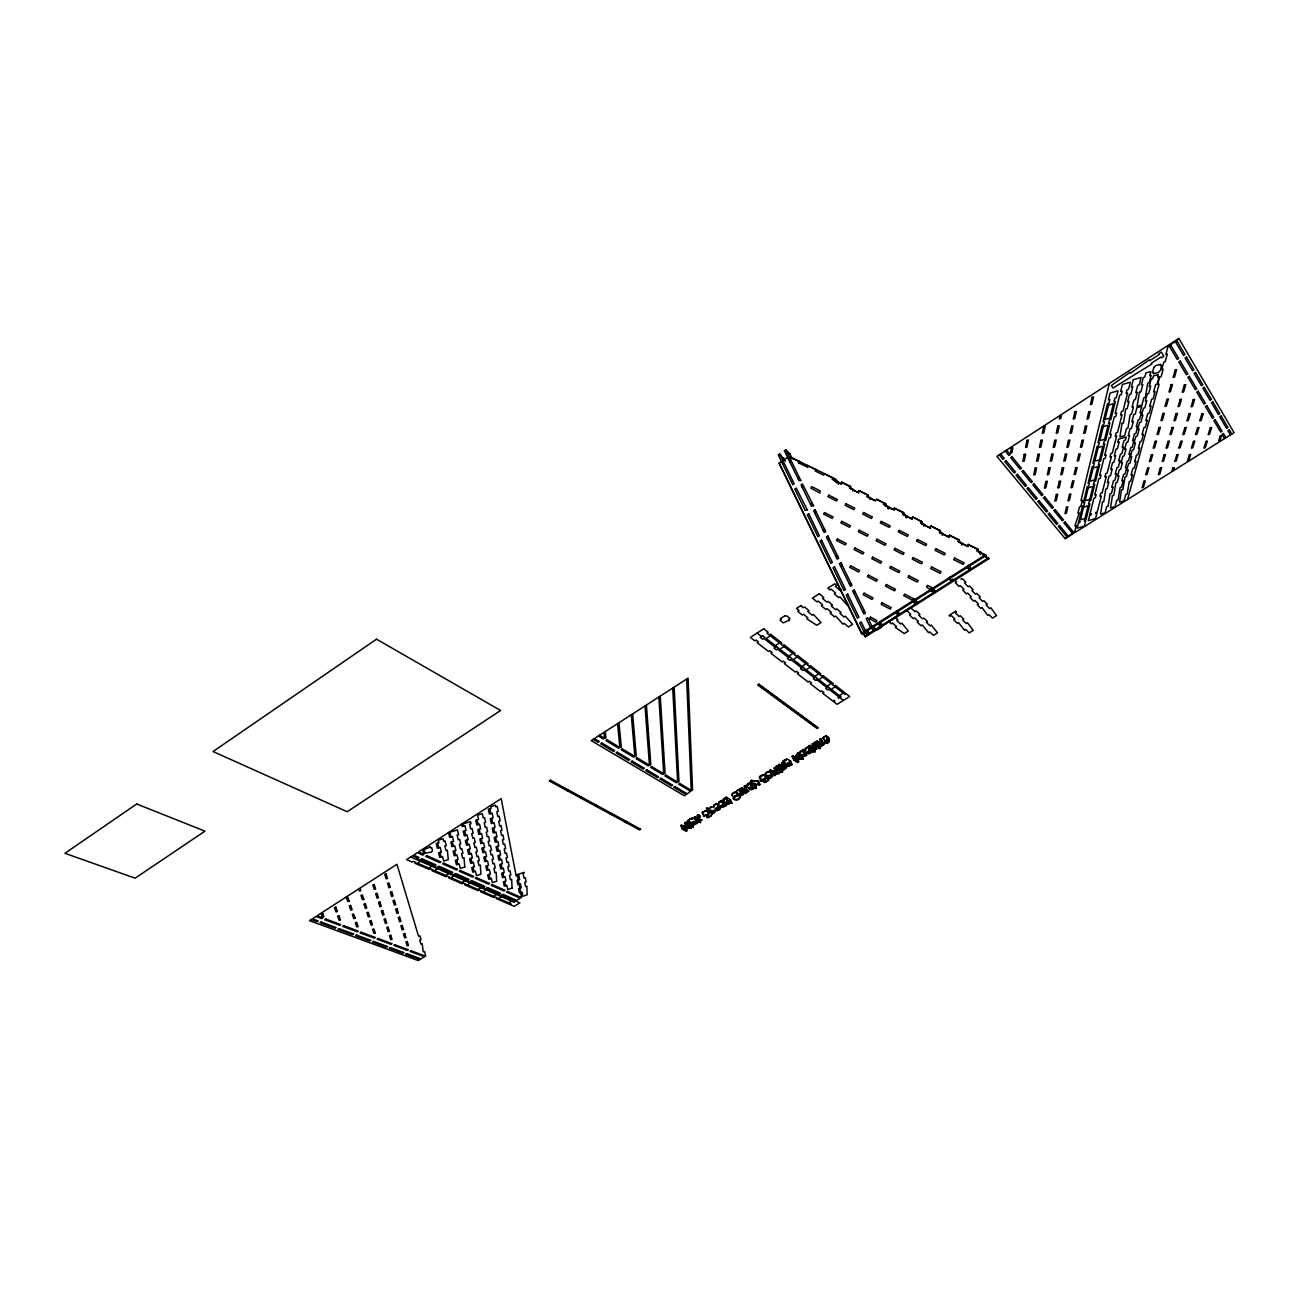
<?xml version="1.0" encoding="UTF-8"?>
<svg xmlns="http://www.w3.org/2000/svg" width="1299" height="1299" viewBox="0 0 1299 1299"><rect width="100%" height="100%" fill="white"/><g stroke="black" fill="none" stroke-linecap="round" stroke-linejoin="round"><path stroke-width="1.5" d="M766.02 773.571L767.141 772.337M805.429 751.455L803.237 749.507L802.36 750.043L804.276 753.875L802.197 754.67A1.916 0.909 -24 0 0 801.321 755.547L801.256 755.758A2.176 1.039 -24 0 0 801.483 756.278C806.013 756.716 809.212 755.109 804.86 753.128L803.237 749.507M784.352 761.75L785.229 762.968M806.013 748.792L808.79 746.957L810.414 750.595L808.254 746.584L805.591 748.078A2.452 1.169 -24.1 0 0 804.99 749.068L805.883 750.14M784.742 764.38L782.55 762.334L781.673 762.87L785.002 768.586A1.819 0.861 -23.6 0 1 783.963 769.122L780.926 767.953L779.335 764.332L778.458 764.867L780.049 768.505L782.875 770.404L783.752 769.852L782.16 766.231M723.705 802.165L722.991 801.028L720.636 802.49M1109.314 383.514L1080.979 500.618L1082.376 500.196L1080.817 506.594L1079.437 507L1077.91 513.349L1079.274 512.943L1074.874 525.851L1076.238 525.462L1074.744 531.632L1065.018 538.484M821.699 741.079L819.734 739.261L820.627 738.709L822.608 741.063M1127.548 499.514L1159.114 384.131L1157.636 384.553L1159.666 377.132L1161.127 376.726L1163.173 369.241L1161.696 369.663L1163.758 362.112L1165.252 361.69L1167.33 354.075L1165.836 354.497L1167.931 346.801L1179.021 338.698M692.529 789.889L684.394 795.8L591.207 740.625L688.097 678.159L692.529 789.889L691.214 790.295L679.799 783.443L678.663 784.141L689.98 790.929L691.1 790.23M732.555 794.29L733.253 793.413M706.786 811.242L705.86 810.592L702.239 812.443L707.744 810.121M737.8 795.767C726.417 797.375 739.131 803.74 739.862 797.131C738.871 798.95 736.078 800.233 734.292 798.804C733.302 795.345 741.875 796.823 736.273 792.13C734.179 790.896 728.918 795.524 733.237 796.401M765.371 777.354L767.027 776.607L768.586 780.228L765.777 782.177A2.679 1.267 -23.3 0 1 764.364 782.55L763.13 781.657L765.436 779.108L761.393 781.154L760.548 776.607M969.46 569.141L970.45 567.582L968.177 565.211L967.187 566.77L969.46 569.141L966.147 567.484M979.819 553.812L980.81 552.254L977.644 550.695M980.501 554.527L980.81 552.254M807.523 467.543L808.449 466.081L807.686 465.334L806.76 466.796L798.398 462.671L799.323 461.226L800.087 461.957L799.161 463.418M819.36 492.386L820.302 490.908L811.826 486.67L810.885 488.148L820.124 493.117M801.158 480.403L798.95 480.63L784.401 450.769L785.814 449.811L789.078 456.485L835.257 478.909L834.315 480.386L836.962 483.001M838.293 484.316L839.219 482.838L835.257 478.909M850.342 486.329L849.4 487.823L858.85 492.857L850.147 488.554L850.342 486.329L841.703 482.075L840.762 483.553L832.172 479.331L833.114 477.853L833.861 478.584L827.041 475.223M841.703 482.075L841.508 484.3L836.361 481.75M852.599 491.006L853.54 489.528L850.098 487.823M858.103 492.11L859.061 490.616L867.813 494.935L867.602 497.176L874.649 500.651M867.602 497.176L867.813 494.935M870.038 499.612L870.98 498.118L867.488 496.397M892.445 509.419L885.301 505.896L885.528 503.655L876.646 499.271L875.688 500.781L866.871 496.429M885.301 505.896L885.528 503.655M887.704 508.331L888.662 506.837L883.336 504.207M888.419 509.062L888.662 506.837M903.487 512.488L902.529 514.014L912.304 519.21L903.243 514.745L903.487 512.488L894.475 508.055L893.517 509.565L884.57 505.165M894.248 510.312L894.475 508.055M905.614 517.181L906.572 515.671L902.984 513.901M906.329 517.911L906.572 515.671M911.589 518.48L912.564 516.953L921.705 521.451L921.429 523.724L930.636 528.255L920.731 522.977L921.705 521.451M923.784 526.144L924.758 524.617L921.705 523.124M929.922 527.524L930.896 525.981L940.167 530.544L939.891 532.817L949.212 537.413L949.504 535.139L949.212 537.413M879.845 625.615L880.072 623.423L881.891 624.397L880.917 625.923L881.68 626.54L877.669 623.065L878.465 623.682L879.407 622.205L881.891 624.397M939.891 532.817L940.167 530.544M942.197 535.237L943.171 533.71L940.103 532.184M898.421 614.703L899.395 613.16L896.959 610.936L895.985 612.478L898.421 614.703L895.076 612.917M912.905 600.463L913.895 598.92L904.672 594.081L903.698 595.64L912.905 600.463L916.753 604.084L917.727 602.541L913.895 598.92M913.635 601.145L914.61 599.602M917.013 601.859L916.022 603.402L912.97 601.794M966.472 545.921L958.597 542.04L958.889 539.767L949.504 535.139M958.597 542.04L958.889 539.767M930.669 589.064L931.659 587.505L927.454 585.346L926.479 586.888L934.452 592.734L935.426 591.191L931.659 587.505M961.569 545.19L962.543 543.632L958.743 541.374M872.831 627.255L986.022 555.566L977.579 551.393L977.887 549.12L968.356 544.427L967.365 545.986L957.866 541.326M968.047 546.7L968.356 544.427M950.219 576.74L949.228 578.299L951.55 580.637L952.54 579.078M977.887 549.12L977.579 551.393M768.586 780.228C759.071 786.106 772.337 772.824 760.759 780.748L761.393 781.154M809.894 750.221L807.215 751.699A2.468 1.169 -24.1 0 0 806.63 752.689L808.871 753.891L812.346 751.959L810.203 747.964L808.628 749.361M812.346 751.959L807.832 752.819L810.365 750.627M767.092 776.558L766.865 778.069L768.894 778.653A2.517 1.185 -23.4 0 0 770.453 778.166L771.444 777.549A2.484 1.185 -23.4 0 0 772.256 776.575L770.031 775.113A2.501 1.185 -23.4 0 0 768.488 775.6L766.248 777.305M826.878 738.043L826.878 737.101M710.975 809.975C710.407 818.159 719.289 809.634 712.469 810.608C706.867 814.554 708.718 803.61 713.768 807.653M789.159 761.928L790.604 761.003L792.195 764.624L787.259 766.702L786.074 765.095L788.883 763.52L785.099 764.786L782.972 760.841L786.918 758.908L790.604 761.003M764.332 776.25C766.313 773.002 759.818 775.357 759.201 777.111L760.759 780.748M688.973 819.734L692.075 817.769L695.988 819.637M688.21 819.637L690.191 823.598L693.991 822.299L691.263 823.826L692.578 825.32L697.449 823.274L695.046 816.616L694.202 817.136L695.679 820.773L700.713 822.673L699.203 821.796C693.374 818.126 705.097 816.925 698.18 814.668L697.319 815.204L698.797 818.841L700.713 820.757A1.786 0.844 -22.1 0 1 699.69 821.293L695.679 820.773M703.733 816.081L708.962 813.645L707.452 817.071L711.625 815.48L708.881 817.38A2.647 1.234 -22.3 0 1 707.452 817.769C703.701 816.016 712.989 812.151 703.733 816.081L702.239 812.443M710.358 812.362C712.079 809.342 716.642 812.784 712.047 813.353L710.358 812.362L708.864 808.725L711.138 807.458M785.099 764.786L783.508 761.149L786.658 759.542M727.472 799.632L726.222 798.154L724.046 799.859M746.292 787.925L746.097 788.087A1.802 0.861 -23 0 1 745.058 788.623L741.112 788.038L742.638 791.676L745.545 793.51C748.045 792.731 742.379 788.802 746.081 788.655M821.601 741.242L821.406 741.404A1.819 0.877 -24.3 0 1 820.351 741.956L816.486 741.274L818.126 744.912L820.871 746.876C823.257 745.821 817.672 742.086 821.78 741.778M814.57 746.227L815.041 744.879L812.151 743.97L815.463 749.718A1.819 0.877 -24.2 0 1 814.408 750.27L811.42 749.052L809.797 745.431L808.904 745.983L810.544 749.604L814.392 752.332L815.269 751.78L812.248 747.185L813.775 746.698M719.451 802.003C722.666 798.154 725.394 805.201 720.945 805.656A1.737 0.812 -22.5 0 0 720.572 806.322C737.442 802.896 708.572 812.265 723.64 804.325M827.203 738.4C828.437 732.928 832.074 744.587 825.742 743.158C820.091 741.437 832.838 737.15 825.482 740.901A1.77 0.844 -24.4 0 0 825.044 741.599L829.038 739.927M689.672 823.29L693.552 821.406L697.449 823.274M784.564 764.478L788.525 762.545L792.195 764.624M774.545 770.924L772.97 771.395L774.545 775.016C779.416 772.905 773.457 775.763 772.126 773.408L770.551 769.771L769.674 770.323L771.249 773.96L774.09 775.828L774.967 775.292L773.392 771.671M761.019 776.201L763.357 775.194M689.655 819.149L692.529 818.662L691.588 818.922M785.408 461.21L779.692 453.936L778.28 454.877L792.747 484.754L794.176 483.813L783.947 462.704L782.534 463.662M782.371 458.823L783.784 457.881M792.341 458.774L789.889 453.773L788.477 454.731L784.401 450.769M864.712 632.402L862.179 633.993L861.432 633.344L779.156 463.142L789.078 456.485L800.087 461.957M788.672 459.537L790.101 458.579L800.395 479.672M789.695 461.632L791.123 460.674M797.927 478.503L799.356 477.545M802.068 487.011L803.513 486.07M810.446 504.191L811.891 503.233M806.663 509.533L805.218 510.491L794.809 489.009L796.255 488.067L807.426 510.247M812.947 505.392L811.485 506.35L801.028 484.884L802.473 483.926L813.71 506.123M814.668 512.861L816.113 511.903M823.176 530.349L824.654 529.391M827.479 539.166L828.957 538.208M836.15 556.962L837.644 556.004M840.534 565.942L842.028 564.984M841.086 589.405L839.804 590.233L835.419 586.352L836.718 585.524L834.737 583.771L827.869 588.187L829.866 589.941L831.149 589.113L835.533 592.977L834.25 593.789L838.602 597.621L839.885 596.793L847.208 605.172L848.474 604.36M849.367 584.079L850.861 583.121M551.88 782.388L553.033 781.641M853.833 593.221L855.327 592.263M565 789.483L566.137 788.753M567.582 790.896L568.735 790.165M862.828 611.683L864.338 610.725M580.393 797.83L581.53 797.115M582.91 799.21L584.047 798.479M762.14 688.194L763.341 687.431M766.572 691.441L767.774 690.678M861.432 633.344L985.356 554.852L986.022 555.566M866.238 631.428L871.304 628.213M770.973 694.673L772.174 693.91M595.413 805.981L596.533 805.266M862.926 632.499L864.696 636.153L867.212 634.562M873.805 630.405L868.739 633.603L867.018 630.047M864.696 636.153L865.443 636.802L988.929 558.7L988.263 557.969L875.315 629.43L873.577 625.891M877.426 629.836L881.55 627.222M597.881 807.312L599.001 806.598M960.838 579.24L962.104 578.445L965.806 582.212L964.54 583.007L968.21 586.758L969.476 585.963L973.097 589.665L971.847 590.46L975.468 594.146L976.718 593.351L980.29 597.004L979.04 597.784L982.596 601.405L983.83 600.625L987.354 604.23L986.12 604.993L989.611 608.565L990.845 607.786L996.512 615.596L992.452 618.129L988.994 614.638L987.76 615.401L981.995 607.575L980.761 608.354L977.221 604.766L978.456 604.003L974.899 600.398L973.649 601.177L970.044 597.54L971.295 596.761L967.674 593.091L966.424 593.87L962.77 590.184L964.02 589.389L960.334 585.67L959.068 586.466L955.35 582.715L956.616 581.903L954.115 579.386M775.357 697.872L776.542 697.125M779.676 701.054L780.878 700.307M783.979 704.204L785.164 703.457M610.092 813.937L611.212 813.223M612.511 815.236L613.615 814.538M788.249 707.338L789.435 706.591M792.487 710.439L793.657 709.692M796.677 713.508L797.846 712.778M624.429 821.699L625.533 821.017M626.784 822.981L627.888 822.283M800.85 716.561L802.003 715.83M804.974 719.597L806.143 718.867M809.066 722.601L810.235 721.871M638.442 829.298L639.53 828.616M813.142 725.589L814.294 724.858M708.458 808.481L706.347 808.27L707.841 811.907L711.917 814.311L712.469 813.612M750.854 780.65L758.502 780.894L760.061 784.515L755.612 784.58L756.343 786.821L755.417 787.405L754.54 784.482L752.413 784.287L750.854 780.65L752.982 780.845M685.612 829.931L687.203 830.808L686.31 831.36L682.251 829.087L680.806 825.45L683.68 826.018L685.141 829.655L688.226 827.739L686.245 826.619L684.784 822.981L685.677 822.429L689.704 824.719L691.165 828.356L688.697 828.015L685.612 829.931L684.167 826.294L687.236 824.378M687.837 821.082L686.992 821.618L688.454 825.255L692.318 826.456L690.857 822.819L687.837 821.082L689.298 824.719L692.318 826.456M725.491 797.716L726.352 797.196L730.46 799.697L731.97 803.334L729.843 803.091A2.842 1.331 -22.6 0 1 728.317 804.227A2.452 1.153 -22.6 0 1 726.855 804.666L724.42 803.35A2.013 0.942 -22.6 0 1 725.021 802.522C728.983 802.019 726.336 795.67 723.511 798.885A2.013 0.942 -22.6 0 0 722.91 799.713L724.371 801.028M739.894 788.785L741.42 792.422C746.016 794.095 742.671 795.946 738.189 795.491A2.143 1.007 -22.8 0 1 737.929 794.988L737.978 794.793A1.9 0.893 -22.8 0 1 738.822 793.949L740.885 793.153L739.034 789.321L742.216 790.425M741.973 787.503L743.499 791.14L746.6 792.244A1.802 0.844 -23 0 0 747.639 791.708L744.278 786.074L745.139 785.538L747.445 787.291M753.858 783.768L755.888 788.525L753.777 788.266A2.858 1.348 -23 0 1 752.251 789.435A2.468 1.169 -23 0 1 750.773 789.857L748.386 788.509A2.013 0.958 -23 0 1 749.003 787.665L751.293 786.691L749.458 782.859L750.319 782.323L754.346 784.905M777.175 765.663L776.299 766.215L777.89 769.836L781.592 771.2L780.001 767.563L777.175 765.663L780.049 772.142L778.442 773.149L779.254 773.684L776.591 773.782L775.016 770.161M797.797 761.701L797.976 758.73L801.97 759.119L798.771 756.895L797.164 753.274L798.089 752.689L801.792 755.287L803.415 758.908L798.382 759.314L798.706 761.815L797.456 762.594L793.721 760.029L792.114 756.391L792.975 755.856L796.19 758.08L797.797 761.701L794.582 759.493L792.975 755.856M814.294 742.638L815.187 742.086L817.932 744.067L819.572 747.688L818.695 748.224L815.934 746.259L814.294 742.638L817.055 744.603M779.66 771.882L778.052 772.873C776.039 772.58 776.77 764.348 775.113 768.342M714.336 806.094L714.158 805.721A1.737 0.812 -22.4 0 1 714.531 805.055C717.762 801.191 720.474 808.238 716.025 808.692A1.737 0.812 -22.4 0 0 715.668 809.358C721.351 805.477 721.903 810.251 716.512 810.771C712.437 810.608 716.902 806.241 718.769 807.345M828.291 739.504L826.635 735.884L823.826 737.264A1.77 0.844 -24.4 0 0 823.404 737.978L825.385 742.184M736.273 792.13L733.643 793.137M796.19 758.08L796.368 755.109L800.363 755.498M683.68 826.018L686.765 824.102L684.784 822.981M707.841 811.907L709.952 812.119M752.413 784.287L760.061 784.515M754.069 780.943L758.502 780.894M690.191 823.598L688.73 819.945M766.345 776.25L767.904 779.871M682.251 829.087L685.141 829.655M686.245 826.619L687.139 826.067L691.165 828.356M688.454 825.255L689.298 824.719M698.797 818.841L702.045 819.994L699.203 821.796M731.97 803.334L727.878 800.833L727.31 801.548M740.56 792.958L741.42 792.422M742.638 791.676L743.499 791.14M745.821 789.711L748.987 790.929L746.097 792.763M755.888 788.525L751.861 785.96L751.293 786.691M771.249 773.96L772.126 773.408M777.89 769.836L781.592 771.2M780.049 768.505L780.926 767.953M783.265 766.507L784.141 765.972C791.107 768.992 778.069 771.362 782.907 765.744M793.721 760.029L794.582 759.493M798.771 756.895L799.697 756.327L803.415 758.908M803.984 753.68L804.86 753.128M810.544 749.604L811.42 749.052M813.791 747.591L814.668 747.039L816.844 748.922L813.888 750.806M815.934 746.259L816.827 745.707L819.572 747.688M818.126 744.912L821.991 745.577A1.835 0.877 -24.3 0 0 823.046 745.025L819.734 739.261M821.39 742.882L822.267 742.346L824.427 744.23L821.455 746.113M729.6 800.233L730.46 799.697M795.849 758.973L797.099 758.194M828.518 740.722L825.726 742.443L828.762 741.307L826.132 735.526L822.511 737.946L824.086 739.521M776.591 773.782L775.308 771.655L777.679 770.551M782.615 771.801L781.137 772.093L782.615 771.801L781.04 768.18M819.084 748.597C822.478 748.208 816.616 749.409 817.444 744.976M693.406 826.992C690.451 828.356 695.598 825.644 691.945 823.371M785.408 760.613L786.333 760.142M802.977 751.536L803.042 750.53L800.817 752.105M738.043 790.409L740.56 790.279M776.088 766.93L773.668 768.212L775.6 769.787M722.195 800.671L718.672 802.003L719.013 803.967M717.275 803.708L713.752 805.039L713.719 806.825M767.465 772.207L769.3 772.369M695.046 816.616L698.212 817.656A1.786 0.844 -22.1 0 0 699.252 817.12L697.319 815.204M809.797 745.431L812.784 746.649A1.819 0.877 -24.2 0 0 813.84 746.097L812.151 743.97M779.335 764.332L782.371 765.501A1.819 0.861 -23.6 0 0 783.411 764.949L781.673 762.87M741.291 793.413L738.952 794.777L742.102 793.916L739.748 789.776M804.666 754.151L802.279 755.547L805.429 754.687L803.042 750.53M727.732 801.792C721.205 803.48 732.539 805.412 727.732 801.792L726.222 798.154M751.829 784.385C751.325 782.453 746.681 783.735 748.338 785.359M751.699 786.95C745.171 788.607 756.408 790.653 751.699 786.95L750.156 783.313M740.885 793.153L739.342 789.516L737.28 790.312A1.9 0.893 -22.8 0 0 736.452 791.156L736.387 791.351A2.143 1.023 -22.8 0 0 736.663 791.854L737.004 792M804.276 753.875L802.652 750.254L800.574 751.049A1.916 0.909 -24 0 0 799.697 751.91L799.632 752.121A2.176 1.039 -24 0 0 799.875 752.657L800.59 752.852M770.551 769.771C772.954 773.019 776.347 767.254 776.282 773.831M735.38 795.686L734.406 795.8M766.832 775.048L765.955 774.886M410.63 856.983L513.868 902.107L521.516 897.333L517.294 874.568L524.309 872.376L523.205 873.854L524 878.124L525.299 877.718L526.095 881.956L524.78 882.362L525.575 886.567L526.874 886.162L527.134 894.881L522.831 896.245L522.036 892.104L519.454 892.916L518.642 888.743L521.24 887.931L520.444 883.726L517.83 884.554L517.018 880.316L519.632 879.504L518.821 875.234L516.19 876.062L501.187 798.625L418.44 851.949L423.912 854.369L422.808 855.099L417.336 852.664L413.602 855.067L419.09 857.486L416.865 858.915L419.739 860.165L421.964 858.736L436.155 864.972L433.947 866.384L436.756 867.618L438.948 866.206L452.799 872.295L450.623 873.675L453.351 874.876L455.543 873.496L469.069 879.439L466.893 880.803L469.572 881.989L471.748 880.608L484.965 886.421L482.806 887.769L485.436 888.922L487.58 887.574L500.488 893.241L498.361 894.573L500.927 895.693L503.038 894.361L515.671 899.915L513.56 901.23L514.566 901.668M417.986 858.201L412.497 855.797L406.538 859.613L412.059 862.016L413.163 861.302L416.037 862.552L414.933 863.267L429.173 869.437L430.278 868.739L433.087 869.957L431.982 870.655L445.882 876.695L446.97 875.997L449.73 877.198L448.626 877.88L462.217 883.775L463.288 883.093L465.984 884.262L464.896 884.944L478.162 890.708L479.234 890.026L481.864 891.163L480.792 891.845L493.75 897.479L494.822 896.813L497.387 897.918L496.315 898.583L508.997 904.088L510.052 903.422L511.059 903.86L510.004 904.526L514.242 906.361L519.86 902.87L515.622 901.019M420.86 859.451L435.051 865.686M437.844 866.904L451.711 872.993M454.455 874.195L467.981 880.121M470.66 881.29L483.894 887.103M486.508 888.24L499.433 893.907M501.982 895.027L514.615 900.564M808.449 466.081L816.86 470.222L816.113 469.475L815.171 470.952L823.647 475.125L824.573 473.648L825.336 474.395M842.45 482.822L851.089 487.076M868.544 495.666L859.061 490.616M886.259 504.385L876.646 499.271M895.206 508.786L904.201 513.235M922.404 522.182L912.564 516.953M940.866 531.275L930.896 525.981M950.186 535.87L959.588 540.498M969.038 545.142L978.569 549.834M939.193 532.087L948.514 536.682M976.734 550.63L985.356 554.852M983.197 555.485L988.263 557.969M985.568 557.027L988.929 558.7M948.173 578.916L951.55 580.637M931.935 589.064L934.728 590.509L933.737 592.052L930.945 590.607M930.263 590.574L934.452 592.734M912.142 601.681L916.753 604.084M879.098 624.949L880.917 625.923M684.167 826.294L685.742 827.187M680.806 825.45L683.501 826.976M594.374 738.579L599.326 741.518L598.141 742.281L593.172 739.342M598.336 736.013L603.272 738.985L604.457 738.222L599.521 735.25M744.278 786.074L746.276 787.373M749.458 782.859L747.461 784.028A2.013 0.958 -23 0 0 746.844 784.872L747.428 785.911M778.474 768.521L776.477 769.252L778.052 772.873M792.114 756.391L794.598 758.113M808.904 745.983L811.469 747.802M757.057 633.116L761.49 636.575M763.796 638.377L775.243 647.308M777.5 649.078L788.655 657.781M790.864 659.502L801.743 667.978M803.902 669.667L814.522 677.948M816.616 679.588L826.976 687.658M829.038 689.266L839.154 697.157M839.95 697.774L843.343 700.421M765.582 774.675L765.095 773.571L766.913 771.963A2.484 1.185 -23.4 0 1 768.456 771.476L770.745 772.629M867.959 635.211L863.965 631.736L859.662 622.854L861.172 621.88L865.491 630.778L869.486 634.253L867.764 630.697M874.536 631.054L870.557 627.563L866.222 618.665L867.748 617.707L872.084 626.605L876.062 630.096M888.646 621.409L891.309 623.796L892.543 623.017L896.489 626.556L895.255 627.336L904.266 633.571L908.358 631.005L901.831 623.179L900.597 623.958L896.683 620.402L897.918 619.623L895.287 617.22M906.816 610.644L910.713 614.248L909.479 615.044L913.343 618.616L914.593 617.837L918.425 621.409L917.191 622.172L921.007 625.712L922.225 624.933L928.525 632.662L929.743 631.899L933.461 635.341L937.521 632.808L931.318 625.095L930.1 625.858L926.333 622.351L927.567 621.572L923.784 618.032L922.55 618.811L918.718 615.239L919.968 614.459L916.12 610.855L914.869 611.634L910.989 608.013M779.156 463.142L862.179 633.993M783.703 461.356L779.692 453.936M785.814 449.811L789.889 453.773M999.207 454.861L1002.86 459.278L1004.224 458.385L1000.587 453.968M1006.595 450.087L1010.216 454.52L1008.836 455.413L1005.199 450.98M718.802 804.698L718.071 804.081L719.581 807.718M1224.584 438.575L1222.034 434.321L1223.382 433.46L1225.931 437.731M1231.793 434.045L1229.276 429.758L1227.912 430.618L1230.445 434.905M863.673 633.149L865.443 636.802M820.627 738.709L822.267 742.346M819.425 742.216L821.065 745.837M817.363 740.722L819.019 744.359M818.451 744.359L820.091 747.98M815.187 742.086L816.827 745.707M813.044 743.418L814.668 747.039M811.859 746.893L813.483 750.53M810.203 747.964L811.778 751.618M798.089 752.689L799.697 756.327M796.368 755.109L797.976 758.73M795.816 755.45L797.424 759.087M782.55 762.334L784.141 765.972M781.446 765.744L783.037 769.381M780.537 767.855L782.128 771.476M775.665 766.637L777.24 770.275M772.564 771.119L774.139 774.756M757.609 781.446L759.152 785.083M754.8 783.183L756.343 786.821M751.78 780.066L753.339 783.703M750.319 782.323L751.861 785.96M745.139 785.538L746.681 789.175M744.148 788.883L745.675 792.504M739.017 793.851L740.56 797.472M738.4 793.462L739.862 797.131M735.656 791.757L737.183 795.394M726.352 797.196L727.878 800.833M722.991 801.028L724.501 804.666M721.643 800.33L723.153 803.967M716.723 803.383L718.233 807.02M707.208 807.734L708.686 811.372M702.97 812.784L704.399 816.47M698.18 814.668L699.658 818.321M697.303 817.915L698.765 821.553M685.677 822.429L687.139 826.067M681.699 824.897L683.144 828.535M424.188 849.79L425.065 853.021M437.568 843.148L438.77 847.792M439.955 852.388L441.14 856.967M449.941 832.269L451.094 836.962M452.247 841.638L453.367 846.266M454.504 850.861L455.608 855.408M456.712 859.922L457.816 864.403M463.045 823.907L463.532 826.05M464.636 830.775L465.724 835.468M466.796 840.128L467.867 844.756M468.923 849.335L469.978 853.865M471.017 858.379L472.057 862.845M473.08 867.277L474.103 871.678M477.139 819.831L478.178 824.589M479.201 829.314L480.224 833.99M481.247 838.634L482.254 843.246M483.244 847.809L484.235 852.339M485.209 856.837L486.183 861.302M487.157 865.719L488.115 870.103M489.057 874.471L489.999 878.774M489.755 808.774L490.746 813.596M491.72 818.386L492.711 823.144M493.669 827.853L494.627 832.513M495.585 837.157L496.527 841.752M497.452 846.315L498.394 850.829M499.303 855.31L500.229 859.759M501.122 864.176L502.031 868.56M502.924 872.896L503.801 877.198M504.678 881.485L505.555 885.723M603.938 732.409L604.587 738.287L606 737.848L605.318 731.516M617.561 723.624L619.915 747.493L621.312 747.055L618.941 722.731M631.265 714.791L634.87 756.473L636.234 756.034L632.645 713.898M645.018 705.925L649.451 765.225L650.815 764.802L646.415 705.032M660.249 696.118L665.056 773.36L663.708 773.782L658.853 697.027M672.736 688.064L677.623 782.128L678.955 781.722L674.149 687.171M686.684 679.085L691.214 790.295M767.595 776.997C771.574 780.78 771.736 772.71 767.595 776.997M1011.401 448.187L1010.476 453.124L1011.953 452.702L1012.879 447.765L1011.401 448.187M1024.164 454.471L1022.8 461.421L1024.261 460.999L1025.642 454.049L1024.164 454.471M1026.941 440.377L1025.544 447.457L1027.022 447.035L1028.418 439.955L1026.941 440.377M1035.157 468.192L1033.76 474.996L1035.206 474.573L1036.618 467.786L1035.157 468.192M1037.998 454.423L1036.57 461.34L1038.031 460.918L1039.46 454.001L1037.998 454.423M1040.889 440.393L1039.444 447.441L1040.905 447.018L1042.366 439.971L1040.889 440.393M1043.828 426.104L1042.35 433.281L1043.844 432.859L1045.322 425.682L1043.828 426.104M1045.874 481.556L1044.445 488.213L1045.874 487.791L1047.303 481.15L1045.874 481.556M1048.764 468.095L1047.319 474.849L1048.748 474.444L1050.209 467.672L1048.764 468.095M1051.719 454.374L1050.241 461.259L1051.687 460.853L1053.18 453.952L1051.719 454.374M1054.723 440.41L1053.213 447.424L1054.674 447.002L1056.201 439.988L1054.723 440.41M1057.792 426.169L1056.249 433.314L1057.727 432.892L1059.27 425.747L1057.792 426.169M1060.049 415.68L1059.334 418.96L1060.828 418.538L1061.543 415.258L1060.049 415.68M1056.298 494.578L1054.853 501.089L1056.249 500.667L1057.711 494.172L1056.298 494.578M1059.253 481.409L1057.776 488.018L1059.188 487.612L1060.682 480.987L1059.253 481.409M1062.273 467.981L1060.763 474.72L1062.192 474.314L1063.702 467.575L1062.273 467.981M1065.326 454.325L1063.784 461.194L1065.229 460.772L1066.771 453.903L1065.326 454.325M1068.444 440.41L1066.885 447.392L1068.33 446.986L1069.905 439.988L1068.444 440.41M1071.626 426.234L1070.019 433.363L1071.496 432.94L1073.088 425.812L1071.626 426.234M1074.858 411.799L1073.234 419.057L1074.711 418.635L1076.351 411.377L1074.858 411.799M1066.479 507.259L1064.985 513.625L1066.382 513.219L1067.859 506.854L1066.479 507.259M1069.483 494.367L1067.973 500.846L1069.369 500.44L1070.879 493.961L1069.483 494.367M1072.536 481.247L1070.993 487.839L1072.406 487.417L1073.948 480.825L1072.536 481.247M1075.653 467.884L1074.094 474.59L1075.507 474.184L1077.082 467.461L1075.653 467.884M1078.82 454.277L1077.228 461.113L1078.657 460.69L1080.265 453.854L1078.82 454.277M1082.051 440.426L1080.427 447.376L1081.872 446.97L1083.496 440.004L1082.051 440.426M1085.347 426.316L1083.691 433.395L1085.152 432.973L1086.808 425.893L1085.347 426.316M1088.692 411.929L1087.003 419.155L1088.481 418.733L1090.17 411.507L1088.692 411.929M1092.102 397.283L1090.381 404.638L1091.874 404.216L1093.596 396.861L1092.102 397.283M1078.43 522.929L1077.147 528.19L1084.405 526.046L1085.72 520.769L1084.34 521.175L1084.649 519.925L1086.029 519.535L1089.942 503.768L1088.562 504.174L1089.358 500.976L1090.738 500.57L1094.765 484.381L1093.352 484.787L1094.18 481.507L1095.577 481.101L1099.701 464.49L1098.288 464.896L1099.116 461.518L1100.545 461.113L1104.783 444.047L1103.354 444.453L1104.215 440.994L1105.644 440.572L1110.012 423.036L1108.55 423.442L1109.427 419.886L1110.889 419.48L1115.37 401.44L1113.909 401.862L1114.802 398.192L1116.279 397.77L1118.017 390.772L1110.109 393.029L1108.404 400.011L1109.882 399.589L1108.989 403.258L1107.511 403.664L1103.111 421.704L1104.572 421.282L1103.695 424.838L1102.25 425.26L1097.964 442.797L1099.409 442.374L1098.564 445.833L1097.135 446.255L1092.962 463.305L1094.391 462.899L1093.563 466.26L1092.15 466.682L1088.091 483.277L1089.504 482.871L1088.692 486.151L1087.295 486.557L1083.35 502.729L1084.73 502.323L1083.951 505.522L1082.57 505.928L1078.738 521.678L1080.102 521.272L1079.794 522.523L1078.43 522.929M1083.561 507.113L1080.476 519.714L1085.038 518.366L1088.172 505.766L1083.561 507.113M1088.302 487.791L1085.136 500.732L1089.747 499.368L1092.962 486.427L1088.302 487.791M1093.157 467.949L1089.893 481.231L1094.586 479.867L1097.866 466.568L1093.157 467.949M1098.142 447.554L1094.797 461.21L1099.539 459.83L1102.916 446.174L1098.142 447.554M1103.273 426.608L1099.831 440.637L1104.637 439.257L1108.112 425.228L1103.273 426.608M1108.534 405.077L1105.011 419.496L1109.882 418.099L1113.454 403.68L1108.534 405.077M1089.65 515.362L1088.318 520.672L1095.577 518.528L1096.941 513.202L1095.577 513.608L1095.885 512.358L1097.249 511.952L1101.308 496.072L1099.928 496.478L1100.74 493.263L1102.12 492.857L1106.293 476.538L1104.881 476.96L1105.725 473.648L1107.121 473.242L1111.392 456.501L1109.979 456.907L1110.84 453.513L1112.269 453.107L1116.653 435.896L1115.208 436.302L1116.101 432.827L1117.546 432.405L1122.044 414.722L1120.599 415.144L1121.508 411.556L1122.969 411.133L1127.597 392.964L1126.119 393.386L1127.061 389.7L1128.539 389.278L1130.341 382.215L1122.417 384.472L1120.647 391.519L1122.125 391.096L1121.199 394.782L1119.722 395.205L1115.175 413.358L1116.637 412.952L1115.744 416.524L1114.282 416.947L1109.849 434.613L1111.294 434.207L1110.418 437.682L1108.989 438.104L1104.686 455.299L1106.099 454.877L1105.254 458.271L1103.825 458.693L1099.636 475.418L1101.049 475.012L1100.221 478.308L1098.808 478.73L1094.732 495.016L1096.129 494.61L1095.317 497.826L1093.937 498.231L1089.958 514.112L1091.322 513.706L1091.014 514.956L1089.65 515.362M1122.044 423.344L1119.884 436.935L1124.658 435.555L1126.477 428.589L1127.922 428.167L1130.162 414.43L1131.608 414.024L1133.475 406.847L1132.03 407.269L1133.913 400.027L1135.375 399.605L1137.274 392.298L1135.813 392.72L1137.729 385.348L1139.207 384.926L1141.155 377.473L1133.231 379.714L1131.315 387.151L1132.793 386.745L1130.909 394.117L1129.432 394.523L1127.564 401.829L1129.026 401.407L1127.159 408.649L1125.697 409.071L1123.489 422.922L1122.044 423.344M1102.461 501.934L1100.578 514.144L1105.124 512.813L1106.764 506.513L1108.128 506.123L1110.077 493.782L1111.457 493.376L1113.146 486.914L1111.765 487.32L1113.454 480.809L1114.851 480.403L1116.572 473.843L1115.175 474.249L1116.896 467.624L1118.293 467.218L1120.047 460.528L1118.634 460.934L1120.404 454.179L1121.816 453.773L1123.586 446.97L1122.174 447.376L1123.96 440.507L1125.389 440.101L1126.201 436.984L1118.569 439.192L1117.773 442.293L1119.202 441.887L1117.432 448.756L1116.003 449.162L1114.266 455.965L1115.679 455.559L1113.941 462.298L1112.529 462.704L1110.807 469.394L1112.22 468.988L1110.515 475.613L1109.119 476.019L1107.43 482.578L1108.826 482.173L1107.138 488.684L1105.758 489.09L1103.825 501.528L1102.461 501.934M1112.464 495.682L1110.499 507.974L1115.045 506.626L1116.734 500.31L1118.098 499.904L1120.144 487.498L1121.524 487.093L1123.245 480.598L1121.865 481.003L1123.603 474.46L1124.999 474.038L1126.769 467.445L1125.372 467.851L1127.142 461.177L1128.555 460.772L1130.341 454.049L1128.928 454.455L1130.747 447.668L1132.16 447.262L1133.995 440.41L1132.566 440.816L1134.4 433.915L1135.829 433.493L1137.697 426.527L1136.268 426.933L1138.135 419.902L1139.58 419.496L1141.48 412.384L1140.019 412.806L1141.74 406.36L1136.901 407.74L1135.196 414.186L1133.751 414.592L1131.884 421.688L1133.329 421.282L1131.478 428.313L1130.049 428.735L1128.214 435.701L1129.643 435.279L1127.824 442.196L1126.395 442.602L1124.609 449.438L1126.022 449.032L1124.236 455.819L1122.823 456.225L1121.053 462.947L1122.466 462.541L1120.712 469.199L1119.316 469.605L1117.578 476.213L1118.975 475.807L1117.237 482.351L1115.857 482.757L1113.844 495.276L1112.464 495.682M1139.434 392.298L1137.063 406.408L1141.918 405.028L1143.851 397.786L1145.312 397.38L1147.748 383.108L1149.225 382.685L1151.206 375.249L1149.729 375.671L1150.833 371.546L1145.88 372.943L1144.792 377.067L1143.315 377.473L1141.366 384.926L1142.844 384.504L1140.895 391.876L1139.434 392.298M1153.804 367.536L1152.392 372.813L1153.869 372.391L1153.48 373.885L1158.399 372.488L1160.283 370.572L1161.728 365.311L1160.234 365.717L1160.64 364.207L1155.688 365.604L1153.804 367.536M1121.573 489.804L1119.511 502.177L1124.057 500.829L1125.795 494.481L1127.159 494.075L1129.286 481.588L1130.666 481.182L1132.436 474.655L1131.056 475.061L1132.842 468.484L1134.238 468.078L1136.04 461.421L1134.644 461.827L1136.463 455.137L1137.875 454.715L1139.71 447.96L1138.297 448.366L1140.149 441.546L1141.577 441.14L1143.445 434.239L1142.016 434.662L1143.899 427.712L1145.328 427.29L1147.244 420.291L1145.815 420.697L1147.731 413.618L1149.177 413.212L1151.109 406.067L1149.664 406.473L1151.628 399.28L1153.074 398.858L1155.055 391.584L1153.593 392.006L1155.59 384.65L1157.052 384.244L1159.081 376.824L1157.604 377.246L1158.318 374.632L1153.382 376.028L1152.684 378.642L1151.206 379.048L1149.225 386.469L1150.703 386.047L1148.722 393.386L1147.261 393.808L1145.312 401.066L1146.773 400.66L1144.841 407.854L1143.396 408.276L1141.48 415.404L1142.925 414.998L1141.025 422.078L1139.58 422.484L1137.713 429.498L1139.142 429.076L1137.274 436.026L1135.846 436.432L1134.011 443.316L1135.423 442.91L1133.605 449.73L1132.192 450.136L1130.374 456.891L1131.786 456.485L1129.984 463.191L1128.587 463.597L1126.801 470.238L1128.198 469.832L1126.428 476.408L1125.048 476.814L1122.937 489.414L1121.573 489.804M1143.916 481.279L1142.097 487.726L1143.461 487.32L1145.28 480.874L1143.916 481.279M1147.585 468.225L1145.734 474.784L1147.114 474.379L1148.966 467.819L1147.585 468.225M1151.32 454.942L1149.436 461.616L1150.833 461.21L1152.716 454.536L1151.32 454.942M1155.12 441.416L1153.22 448.204L1154.616 447.798L1156.532 441.011L1155.12 441.416M1159 427.647L1157.052 434.564L1158.464 434.142L1160.413 427.225L1159 427.647M1162.946 413.618L1160.965 420.665L1162.378 420.259L1164.375 413.212L1162.946 413.618M1166.957 399.345L1164.943 406.506L1166.372 406.1L1168.402 398.923L1166.957 399.345M1171.049 384.796L1168.986 392.103L1170.448 391.681L1172.494 384.374L1171.049 384.796M1175.205 369.971L1173.111 377.424L1174.588 377.002L1176.683 369.549L1175.205 369.971M692.188 823.728C695.485 827.187 696.345 820.205 692.188 823.728M1160.267 468.127L1158.383 474.655L1159.747 474.249L1161.647 467.721L1160.267 468.127M1164.099 454.894L1162.183 461.535L1163.563 461.129L1165.495 454.488L1164.099 454.894M1167.996 441.416L1166.047 448.187L1167.444 447.782L1169.409 441.011L1167.996 441.416M1171.974 427.696L1169.977 434.597L1171.389 434.175L1173.387 427.29L1171.974 427.696M1176.017 413.732L1173.987 420.746L1175.4 420.34L1177.446 413.326L1176.017 413.732M1180.141 399.524L1178.063 406.668L1179.492 406.246L1181.57 399.102L1180.141 399.524M1184.331 385.04L1182.22 392.314L1183.665 391.892L1185.776 384.618L1184.331 385.04M1172.851 468.013L1171.974 470.952L1173.338 470.547L1174.215 467.624L1172.851 468.013M1176.78 454.845L1174.799 461.454L1176.18 461.048L1178.161 454.439L1176.78 454.845M1180.775 441.416L1178.761 448.155L1180.158 447.749L1182.171 441.011L1180.775 441.416M1184.85 427.761L1182.804 434.629L1184.201 434.223L1186.247 427.355L1184.85 427.761M1188.991 413.861L1186.913 420.844L1188.325 420.438L1190.404 413.455L1188.991 413.861M1193.213 399.702L1191.086 406.814L1192.514 406.408L1194.642 399.28L1193.213 399.702M1189.348 454.78L1187.335 461.389L1188.699 460.983L1190.728 454.39L1189.348 454.78M1193.456 441.416L1191.394 448.139L1192.774 447.733L1194.836 441.027L1193.456 441.416M1197.613 427.826L1195.518 434.645L1196.915 434.256L1199.009 427.42L1197.613 427.826M1201.851 413.975L1199.724 420.925L1201.137 420.519L1203.264 413.569L1201.851 413.975M1206.024 441.433L1203.913 448.106L1205.293 447.717L1207.388 441.027L1206.024 441.433M1210.278 427.874L1208.135 434.678L1209.515 434.288L1211.675 427.485L1210.278 427.874M1220.216 436.058L1218.706 440.767L1220.07 440.361L1221.596 435.668L1220.216 436.058M786.999 764.997L788.509 766.118L790.815 764.835L789.272 763.78L786.999 764.997M719.435 809.001L716.431 810.121L719.435 809.001M724.339 805.948L721.351 807.085L724.339 805.948M828.827 495.179L827.885 496.656L836.475 500.959L837.433 499.482L828.827 495.179M824.54 512.585L823.598 514.079L832.188 518.447L833.13 516.953L824.54 512.585M846.071 503.801L845.129 505.295L853.833 509.646L854.791 508.153L846.071 503.801M841.784 521.337L840.843 522.847L849.546 527.264L850.504 525.77L841.784 521.337M837.482 538.971L836.524 540.465L845.243 544.963L846.201 543.469L837.482 538.971M863.559 512.537L862.601 514.047L871.434 518.463L872.392 516.953L863.559 512.537M859.272 530.219L858.33 531.729L867.164 536.227L868.122 534.717L859.272 530.219M854.986 547.983L854.028 549.493L862.861 554.056L863.819 552.546L854.986 547.983M850.666 565.828L849.708 567.338L858.542 571.966L859.516 570.456L850.666 565.828M881.274 521.402L880.316 522.912L889.279 527.394L890.237 525.884L881.274 521.402M877.02 539.231L876.046 540.741L885.009 545.288L885.967 543.778L877.02 539.231M872.717 557.125L871.759 558.651L880.722 563.279L881.68 561.753L872.717 557.125M868.414 575.116L867.456 576.642L876.419 581.335L877.377 579.809L868.414 575.116M899.249 530.382L898.291 531.908L907.368 536.455L908.326 534.928L899.249 530.382M864.095 593.188L863.121 594.715L872.084 599.489L873.058 597.946L864.095 593.188M894.995 548.357L894.021 549.883L903.097 554.494L904.072 552.968L894.995 548.357M890.708 566.396L889.75 567.939L898.827 572.632L899.801 571.089L890.708 566.396M886.421 584.534L885.447 586.076L894.54 590.834L895.514 589.291L886.421 584.534M917.467 539.491L916.493 541.017L925.7 545.629L926.674 544.086L917.467 539.491M870.525 617.139L869.551 618.681L875.883 622.091L876.857 620.565L870.525 617.139M882.102 602.752L881.128 604.295L890.221 609.134L891.195 607.591L882.102 602.752M913.229 557.612L912.255 559.138L921.462 563.831L922.436 562.288L913.229 557.612M908.959 575.814L907.985 577.341L917.191 582.098L918.182 580.556L908.959 575.814M935.946 548.73L934.971 550.273L944.308 554.949L945.282 553.39L935.946 548.73M931.708 566.997L930.734 568.54L940.07 573.297L941.061 571.739L931.708 566.997M954.684 558.099L953.71 559.658L963.176 564.399L964.15 562.824L954.684 558.099M136.704 803.984L64.95 853.297L135.128 878.189L204.95 831.149L136.704 803.984M376.515 639.189L213.036 751.536L347.174 811.729L500.602 710.488L376.515 639.189M808.774 513.868L807.328 514.826L817.915 536.698L819.377 535.74L808.774 513.868M815.058 509.728L813.612 510.686L824.248 532.541L825.726 531.583L815.058 509.728M821.52 540.14L820.059 541.098L830.84 563.36L832.318 562.402L821.52 540.14M827.869 536L826.408 536.958L837.254 559.203L838.732 558.245L827.869 536M1178.859 338.422L996.901 456.355L1065.18 538.679L1234.05 432.632L1178.859 338.422M1170.886 345.437L1169.441 346.378L1177.251 359.466L1178.696 358.524L1170.886 345.437M1177.219 341.345L1175.757 342.287L1183.519 355.423L1184.964 354.497L1177.219 341.345M1129.984 372.358L1111.376 385.494L1113.064 388.028L1151.807 364.045L1151.336 363.265L1160.965 357.03L1161.436 357.81L1163.872 356.251L1161.306 352.061L1158.887 353.637L1159.374 354.416L1149.712 360.667L1149.225 359.888L1130.487 373.122L1129.984 372.358M834.494 566.9L833.016 567.858L843.993 590.525L845.487 589.567L834.494 566.9M840.924 562.743L839.43 563.701L850.488 586.352L851.982 585.394L840.924 562.743M1006.14 460.707L1004.76 461.6L1014.178 472.982L1015.526 472.105L1006.14 460.707M1012.1 456.842L1010.719 457.735L1020.072 469.183L1021.436 468.306L1012.1 456.842M311.322 919.481L309.519 920.65L418.278 960.578L425.682 955.95L424.513 951.453L423.23 951.858L422.191 943.675L420.892 944.081L419.707 940.151L421.006 939.729L419.821 935.767L418.522 936.189L396.942 864.273L317.07 915.779L322.834 917.922L321.746 918.62L315.982 916.477L312.393 918.783L318.174 920.926L317.086 921.608L311.322 919.481M763.763 628.797L750.351 637.436L754.816 640.878L756.067 640.066L758.389 641.868L757.138 642.664L768.635 651.546L769.885 650.75L772.142 652.504L770.908 653.283L782.128 661.938L783.346 661.159L785.57 662.863L784.336 663.643L795.28 672.086L796.498 671.323L798.658 672.979L797.44 673.759L808.108 681.991L809.309 681.228L811.42 682.852L810.219 683.615L820.643 691.653L821.829 690.906L823.891 692.497L822.705 693.228L832.87 701.087L834.039 700.34L834.851 700.973L833.682 701.704L837.076 704.334L849.611 696.508L846.234 693.845L844.253 693.958L845.438 693.228L835.371 685.287L834.185 686.034L832.139 684.427L833.341 683.68L823.03 675.545L821.829 676.292L819.734 674.652L820.936 673.889L810.365 665.559L809.163 666.338L807.02 664.65L808.238 663.87L797.407 655.329L796.173 656.109L793.981 654.387L795.215 653.608L784.109 644.84L782.875 645.635L780.618 643.866L781.868 643.07L770.486 634.091L769.219 634.902L766.913 633.084L768.164 632.272L763.763 628.797M784.596 615.986L780.374 618.697L781.3 619.444L780.033 620.256L783.232 622.854L789.613 620.078L788.704 619.331L789.971 618.519L786.772 615.905L784.596 615.986M800.769 605.659L796.531 608.387L799.015 610.465L797.748 611.277L802.246 615.028L803.513 614.216L807.978 617.934L806.728 618.746L816.795 625.274L820.968 622.594L813.45 614.427L812.184 615.223L807.734 611.504L809.001 610.692L804.519 606.925L803.253 607.737L800.769 605.659M819.328 593.692L812.492 598.092L816.957 601.924L818.24 601.096L822.657 604.896L821.39 605.707L825.774 609.458L827.041 608.646L831.392 612.381L830.126 613.177L834.445 616.879L835.695 616.067L842.97 624.169L844.22 623.374L848.426 626.979L852.566 624.332L845.405 616.262L844.155 617.074L839.901 613.388L841.151 612.592L836.865 608.874L835.598 609.686L831.263 605.935L832.529 605.123L828.177 601.356L826.895 602.168L822.494 598.368L823.761 597.54L819.328 593.692M1180.239 361.106L1178.794 362.048L1186.409 374.762L1187.838 373.852L1180.239 361.106M1186.49 357.095L1185.045 358.021L1192.596 370.8L1194.025 369.89L1186.49 357.095M762.74 635.763L760.24 637.387L762.545 639.189L765.046 637.582L762.74 635.763M321.194 922.03L320.122 922.728L335.061 928.233L336.132 927.551L321.194 922.03M325.838 919.043L324.766 919.741L339.672 925.278L340.744 924.596L325.838 919.043M1017.393 474.362L1016.029 475.239L1025.187 486.329L1026.535 485.469L1017.393 474.362M1023.287 470.563L1021.923 471.44L1031.033 482.595L1032.38 481.718L1023.287 470.563M426.786 855.651L425.666 856.366L439.825 862.617L440.929 861.919L426.786 855.651M601.908 743.06L600.723 743.824L613.518 751.423L614.703 750.676L601.908 743.06M607.039 739.764L605.854 740.527L618.616 748.175L619.785 747.412L607.039 739.764M770.372 635.812L766.199 638.491L775.357 645.635L779.497 642.973L770.372 635.812M421.168 860.799L417.482 863.169L428.865 868.122L432.535 865.767L421.168 860.799M550.386 780.196L549.217 780.943L639.595 829.915L640.683 829.233L550.386 780.196M847.711 594.146L846.217 595.104L857.405 618.194L858.915 617.22L847.711 594.146M854.206 589.973L852.712 590.931L863.965 614.021L865.475 613.047L854.206 589.973M1189.332 376.369L1187.919 377.278L1195.324 389.668L1196.736 388.774L1189.332 376.369M1195.502 372.407L1194.09 373.333L1201.429 385.771L1202.842 384.861L1195.502 372.407M776.477 646.512L774.009 648.104L776.266 649.857L778.751 648.282L776.477 646.512M339.071 928.639L338.016 929.321L352.614 934.695L353.669 934.013L339.071 928.639M343.699 925.684L342.627 926.366L357.193 931.773L358.248 931.107L343.699 925.684M1028.337 487.661L1027.006 488.521L1035.92 499.319L1037.251 498.475L1028.337 487.661M1034.166 483.926L1032.819 484.787L1041.701 495.65L1043.032 494.789L1034.166 483.926M443.722 863.153L442.618 863.851L456.452 869.973L457.54 869.275L443.722 863.153M617.22 752.186L616.051 752.933L628.537 760.353L629.706 759.606L617.22 752.186M622.302 748.922L621.133 749.685L633.587 757.138L634.74 756.391L622.302 748.922M783.995 646.529L779.871 649.159L788.785 656.125L792.877 653.527L783.995 646.529M438.153 868.219L434.483 870.574L445.606 875.396L449.243 873.074L438.153 868.219M1198.198 391.21L1196.785 392.103L1203.994 404.168L1205.391 403.291L1198.198 391.21M1204.287 387.329L1202.874 388.222L1210.035 400.336L1211.431 399.459L1204.287 387.329M789.889 657.002L787.438 658.561L789.646 660.282L792.098 658.723L789.889 657.002M356.543 935.085L355.488 935.751L369.76 941.012L370.8 940.346L356.543 935.085M361.122 932.179L360.067 932.844L374.307 938.138L375.346 937.472L361.122 932.179M1039.005 500.602L1037.69 501.446L1046.377 511.985L1047.692 511.14L1039.005 500.602M1044.769 496.932L1043.438 497.777L1052.093 508.364L1053.408 507.519L1044.769 496.932M460.268 870.476L459.18 871.174L472.69 877.15L473.762 876.452L460.268 870.476M632.175 761.068L631.005 761.815L643.2 769.057L644.353 768.326L632.175 761.068M637.208 757.869L636.039 758.616L648.185 765.89L649.338 765.16L637.208 757.869M797.277 656.969L793.186 659.567L801.889 666.371L805.948 663.805L797.277 656.969M454.715 875.477L451.094 877.783L461.957 882.508L465.562 880.219L454.715 875.477M758.86 684.135L757.658 684.914L817.168 728.544L818.321 727.83L758.86 684.135M1206.803 405.661L1205.423 406.555L1212.454 418.294L1213.818 417.434L1206.803 405.661M1212.828 401.846L1211.447 402.722L1218.413 414.527L1219.777 413.65L1212.828 401.846M802.961 667.215L800.541 668.758L802.685 670.43L805.12 668.888L802.961 667.215M373.625 941.385L372.569 942.051L386.517 947.182L387.557 946.533L373.625 941.385M378.155 938.511L377.116 939.177L391.015 944.341L392.054 943.691L378.155 938.511M1049.413 513.219L1048.098 514.063L1056.574 524.325L1057.873 523.497L1049.413 513.219M1055.113 509.614L1053.798 510.442L1062.209 520.753L1063.524 519.941L1055.113 509.614M476.441 877.637L475.353 878.319L488.538 884.164L489.626 883.482L476.441 877.637M646.756 769.755L645.603 770.486L657.505 777.549L658.642 776.834L646.756 769.755M651.741 766.605L650.588 767.319L662.458 774.431L663.594 773.717L651.741 766.605M810.219 667.166L806.192 669.732L814.668 676.357L818.679 673.824L810.219 667.166M470.92 882.573L467.315 884.846L477.918 889.458L481.507 887.201L470.92 882.573M1215.198 419.739L1213.834 420.616L1220.687 432.064L1222.034 431.203L1215.198 419.739M1221.157 415.989L1219.777 416.849L1226.565 428.345L1227.928 427.485L1221.157 415.989M815.723 677.185L813.32 678.695L815.415 680.335L817.818 678.825L815.723 677.185M390.317 947.539L389.278 948.205L402.901 953.222L403.94 952.573L390.317 947.539M394.815 944.714L393.776 945.363L407.366 950.413L408.406 949.764L394.815 944.714M1059.546 525.527L1058.247 526.355L1066.511 536.357L1067.794 535.545L1059.546 525.527M1065.18 521.971L1063.881 522.799L1072.097 532.85L1073.38 532.038L1065.18 521.971M492.224 884.635L491.152 885.317L504.044 891.017L505.116 890.335L492.224 884.635M660.996 778.231L659.86 778.945L671.486 785.846L672.606 785.148L660.996 778.231M665.932 775.113L664.796 775.844L676.373 782.777L677.51 782.063L665.932 775.113M822.868 677.12L818.857 679.637L827.138 686.116L831.116 683.615L822.868 677.12M486.735 889.49L483.163 891.731L493.539 896.245L497.079 894.021L486.735 889.49M828.177 686.911L825.791 688.405L827.836 690.013L830.223 688.519L828.177 686.911M406.619 953.563L405.597 954.213L418.928 959.117L419.95 958.483L406.619 953.563M411.085 950.771L410.062 951.404L423.36 956.356L424.383 955.707L411.085 950.771M507.649 891.471L506.594 892.137L519.194 897.706L520.25 897.057L507.649 891.471M674.912 786.512L673.775 787.21L685.141 793.965L686.245 793.267L674.912 786.512M835.192 686.83L831.246 689.314L839.333 695.631L843.262 693.179L835.192 686.83M955.691 611.261L949.098 615.385L950.024 616.278L951.258 615.499L954.911 619.038L953.677 619.802L957.298 623.309L958.516 622.53L964.459 630.21L965.677 629.463L969.2 632.873L973.243 630.356L967.414 622.708L966.18 623.471L962.608 619.98L963.842 619.217L960.237 615.694L959.003 616.473L955.366 612.917L956.6 612.154L955.691 611.261M502.193 896.261L498.654 898.47L508.786 902.886L512.309 900.678L502.193 896.261M840.323 696.41L837.969 697.888L841.135 697.043L840.323 696.41M407.237 941.499L405.938 941.905L407.172 945.851L408.471 945.445L407.237 941.499M388.109 927.161L386.777 927.567L388.109 931.643L389.44 931.237L388.109 927.161M512.066 888.159L507.714 889.523L506.87 885.317L504.239 886.129L503.363 881.891L505.993 881.063L505.132 876.793L502.486 877.621L501.593 873.318L504.239 872.49L503.363 868.138L500.7 868.966L499.79 864.598L502.469 863.754L501.56 859.337L498.881 860.182L497.955 855.732L500.651 854.888L499.742 850.407L497.03 851.251L496.104 846.721L498.816 845.893L497.89 841.33L495.163 842.174L494.205 837.579L496.949 836.735L496.007 832.091L493.247 832.951L492.289 828.275L495.049 827.414L494.091 822.705L491.314 823.566L490.34 818.825L493.117 817.964L492.142 813.174L489.35 814.035L488.343 809.196L491.168 808.335L490.811 806.647L495.504 805.201L495.845 806.906L497.257 806.468L498.215 811.307L496.819 811.745L497.777 816.535L499.157 816.113L500.115 820.854L498.719 821.293L499.66 826.002L501.041 825.579L501.966 830.256L500.602 830.678L501.528 835.322L502.892 834.9L503.801 839.495L502.437 839.917L503.346 844.48L504.71 844.058L505.603 848.588L504.256 849.01L505.149 853.492L506.496 853.086L507.389 857.535L506.042 857.957L506.919 862.374L508.266 861.951L509.127 866.336L507.795 866.758L508.672 871.093L509.987 870.687L510.848 875.006L509.533 875.412L510.377 879.699L511.692 879.277L512.066 888.159M375.297 932.991L373.966 933.413L372.569 929.337L373.901 928.915L375.297 932.991M402.219 925.408L400.888 925.83L402.17 929.905L403.486 929.483L402.219 925.408M390.772 935.28L389.44 935.686L390.755 939.697L392.071 939.291L390.772 935.28M404.752 933.51L403.437 933.932L404.687 937.943L406.002 937.521L404.752 933.51M355.163 918.198L353.799 918.637L352.289 914.415L353.669 913.976L355.163 918.198M382.669 910.518L381.321 910.956L382.702 915.162L384.049 914.74L382.669 910.518M369.663 916.461L368.299 916.883L366.854 912.677L368.218 912.239L369.663 916.461M491.331 878.368L488.684 879.196L487.726 874.876L490.405 874.048L489.447 869.697L486.768 870.525L485.81 866.141L488.505 865.296L487.547 860.88L484.836 861.724L483.861 857.259L486.573 856.414L485.599 851.917L482.871 852.761L481.88 848.231L484.608 847.386L483.618 842.824L480.874 843.668L479.867 839.057L482.627 838.212L481.62 833.568L478.844 834.413L477.821 829.736L480.598 828.876L479.575 824.151L476.782 825.011L475.726 820.254L478.535 819.393L477.594 815.074L482.286 813.645L483.212 817.964L484.608 817.526L485.615 822.299L484.218 822.722L485.225 827.463L486.622 827.025L487.612 831.717L486.232 832.139L487.206 836.8L488.586 836.361L489.561 840.989L488.197 841.411L489.171 845.974L490.535 845.552L491.493 850.098L490.129 850.52L491.087 855.018L492.451 854.596L493.393 859.061L492.045 859.483L492.987 863.916L494.318 863.494L495.244 867.878L493.912 868.3L494.838 872.652L496.169 872.246L496.673 881.274L492.272 882.654L491.331 878.368M397.023 908.813L395.675 909.235L396.991 913.441L398.338 913.018L397.023 908.813M356.657 922.404L355.293 922.826L356.77 926.983L358.134 926.56L356.657 922.404M371.092 920.65L369.728 921.072L371.157 925.213L372.504 924.791L371.092 920.65M385.413 918.913L384.066 919.335L385.43 923.475L386.761 923.053L385.413 918.913M399.637 917.175L398.306 917.597L399.605 921.738L400.936 921.316L399.637 917.175M390.301 887.314L388.921 887.737L387.54 883.336L388.921 882.898L390.301 887.314M473.404 862.422L470.693 863.267L469.653 858.801L472.381 857.957L471.342 853.443L468.614 854.287L467.559 849.757L470.303 848.896L469.248 844.318L466.487 845.178L465.415 840.55L468.176 839.706L467.104 835.046L464.328 835.906L463.24 831.214L466.032 830.353L464.945 825.612L462.135 826.473L461.632 824.329L470.53 821.601L471.017 823.745L469.621 824.183L470.693 828.924L472.089 828.486L473.145 833.195L471.748 833.617L472.804 838.277L474.184 837.855L475.223 842.483L473.843 842.905L474.882 847.484L476.246 847.062L477.269 851.608L475.905 852.03L476.928 856.544L478.276 856.122L479.282 860.604L477.935 861.026L478.941 865.459L480.289 865.037L480.906 874.227L476.441 875.623L475.45 871.256L472.755 872.1L471.732 867.7L474.427 866.855L473.404 862.422M349.09 901.1L347.694 901.538L346.135 897.171L347.531 896.732L349.09 901.1M377.067 893.355L375.687 893.777L377.116 898.129L378.48 897.69L377.067 893.355M335.824 907.157L334.428 907.595L336.035 911.898L337.415 911.46L335.824 907.157M464.782 867.018L460.252 868.43L459.18 863.981L456.452 864.825L455.348 860.344L458.092 859.5L456.988 854.986L454.244 855.83L453.124 851.283L455.884 850.423L454.764 845.844L451.987 846.688L450.85 842.061L453.627 841.2L452.49 836.54L449.698 837.4L448.545 832.691L457.443 829.964L458.563 834.672L457.151 835.111L458.271 839.771L459.667 839.349L460.772 843.977L459.375 844.415L460.479 849.01L461.859 848.588L462.947 853.134L461.567 853.573L462.655 858.087L464.019 857.665L464.782 867.018M363.834 899.395L362.453 899.817L360.96 895.466L362.356 895.043L363.834 899.395M391.665 891.682L390.301 892.104L391.649 896.44L393.029 896.018L391.665 891.682M322.737 913.635L321.34 914.074L322.493 917.062L323.889 916.639L322.737 913.635M350.616 905.435L349.236 905.858L350.779 910.144L352.143 909.722L350.616 905.435M365.311 903.714L363.931 904.136L365.409 908.423L366.773 908.001L365.311 903.714M379.893 902.009L378.529 902.432L379.925 906.702L381.289 906.28L379.893 902.009M338.99 915.73L337.61 916.152L339.185 920.39L340.565 919.968L338.99 915.73M394.376 900.321L393.012 900.743L394.344 905.013L395.708 904.575L394.376 900.321M441.351 851.965L438.575 852.826L439.76 857.389L442.521 856.528L443.69 861.058L448.269 859.646L447.359 850.114L445.979 850.536L444.81 845.925L446.207 845.503L445.037 840.859L443.641 841.281L442.991 838.716L438.315 840.144L438.981 842.726L436.172 843.587L437.373 848.215L440.166 847.37L441.351 851.965M386.128 873.983L384.731 874.406L386.144 878.887L387.54 878.449L386.128 873.983M360.18 888.662L358.784 889.101L359.466 891.082L360.862 890.643L360.18 888.662M374.193 884.554L372.797 884.992L374.242 889.409L375.638 888.971L374.193 884.554M430.001 846.997L422.792 850.228L423.669 853.459L431.365 852.079L432.502 850.731L431.658 847.5L430.261 847.922L430.001 846.997"/></g></svg>
